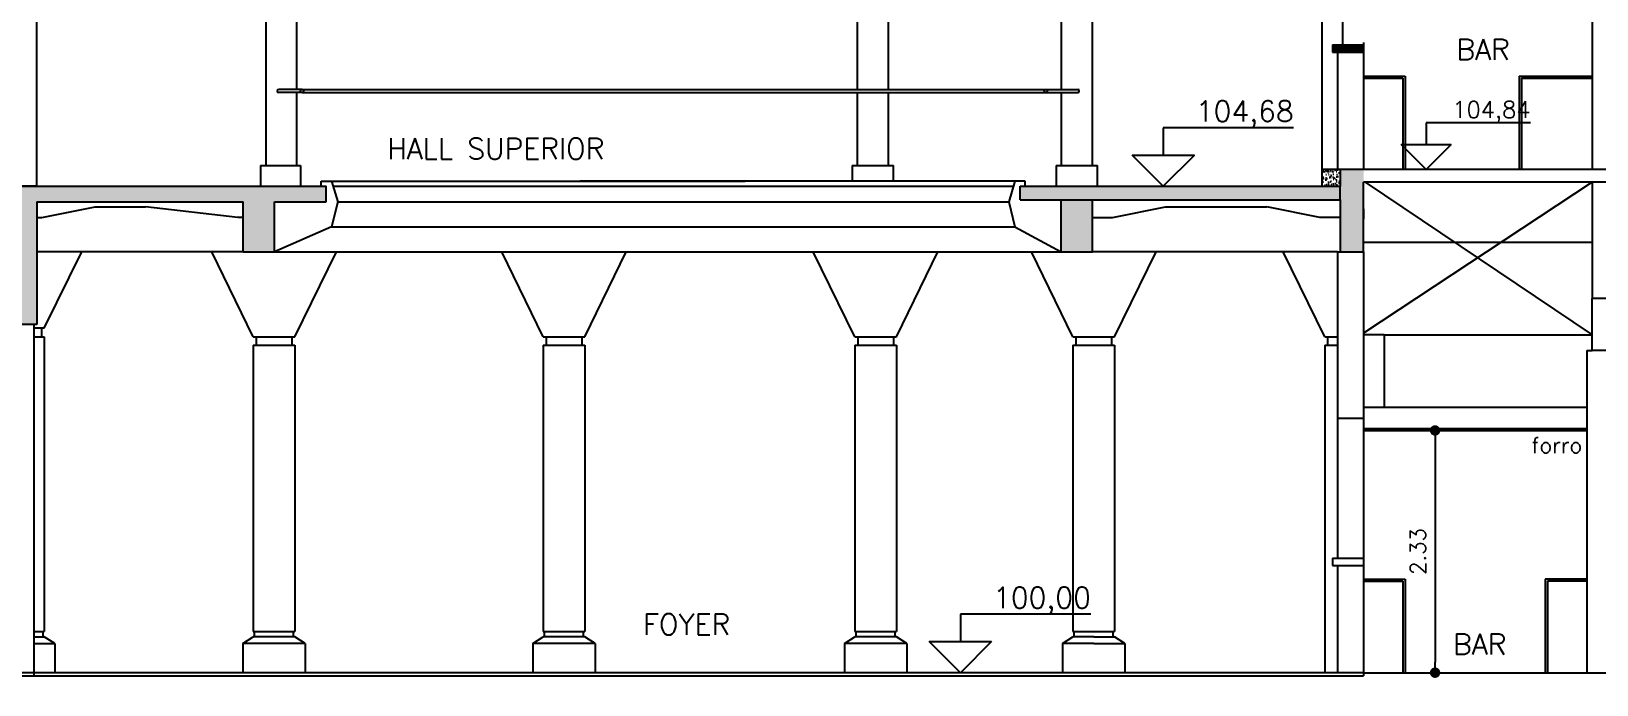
# Model space of a CAD drawing. Extents: x -14 to 107, y -33 to 53.
# Drawn here: x 9.35 to 24.42, y -23.37 to -17.08 of the extents above; entities that cross this region are included whole.
import ezdxf
from ezdxf.enums import TextEntityAlignment as Align

# ---------------------------------------------------------------- set-up
doc = ezdxf.new("R2010")
doc.units = 0
doc.header["$LTSCALE"] = 1.5
doc.header["$MEASUREMENT"] = 0
doc.linetypes.add('DASHDOT', pattern=[1, 0.5, -0.25, 0, -0.25])
doc.layers.get('0').update_dxf_attribs({"linetype": 'CONTINUOUS'})
doc.layers.get('DEFPOINTS').update_dxf_attribs({"linetype": 'CONTINUOUS'})
for name, color, linetype in [('A-ESTRUTURA', 4, 'CONTINUOUS'), ('A-FORRO', 2, 'CONTINUOUS'), ('A-HACHURA', 1, 'CONTINUOUS'), ('A-PAREDE', 3, 'CONTINUOUS'), ('CARIMBO', 7, 'CONTINUOUS'), ('E-METALICA', 2, 'CONTINUOUS'), ('EIXOS', 7, 'DASHDOT'), ('LNHVISTA', 2, 'CONTINUOUS'), ('N-LNHVISTA', 2, 'CONTINUOUS'), ('N-NOTACOES', 7, 'CONTINUOUS'), ('N-TEXTO', 2, 'CONTINUOUS'), ('SOLID', 253, 'CONTINUOUS')]:
    doc.layers.add(name, color=color, linetype=linetype)
doc.styles.add('COTA', font='romans.shx')
doc.styles.add('REGUA-080', font='simplex', dxfattribs={"height": 0.15})
doc.styles.add('ROMANS', font='romans')
doc.dimstyles.new('DG060-1', dxfattribs={"dimscale": 0.1, "dimtxt": 1.5, "dimasz": 1, "dimexe": 2, "dimexo": 2.5, "dimgap": 0.9, "dimtad": 1, "dimzin": 4, "dimtxsty": 'COTA', "dimblk": 'DOT', "dimblk1": 'DOT', "dimblk2": 'DOT', "dimsah": 1, "dimcen": 0.09, "dimclrd": 1, "dimclre": 1, "dimclrt": 2, "dimazin": 3, "dimtfac": 1, "dimtdec": 4, "dimtix": 1, "dimtmove": 0, "dimatfit": 3, "dimtvp": 2, "dimtolj": 1, "dimtzin": 0})

# ---------------------------------------------------------------- blocks, each defined once
blk = doc.blocks.new('N-1903')
at = {"layer": 'N-NOTACOES', "color": 1}
for p, q in [((0.01255, 0.00562), (0, 0.00562)), ((0, 0.00562), (0, 0.003)), ((-0.003, 0.003), (0.003, 0.003)), ((0, 0), (-0.003, 0.003)), ((0.003, 0.003), (0, 0))]:
    blk.add_line(p, q, dxfattribs=at)
at = {"layer": 'N-NOTACOES', "color": 2, "style": 'ROMANS'}
blk.add_attdef('COTAC', text='', height=0.002, dxfattribs=at).set_placement((0.00785, 0.00691), align=Align.MIDDLE)
blk = doc.blocks.new('DOT')
at = {"color": 0, "linetype": 'BYBLOCK'}
blk.add_line((-0.5, 0), (-1, 0), dxfattribs=at)
at = {"color": 0, "linetype": 'BYBLOCK', "const_width": 0.5}
blk.add_lwpolyline([(-0.25, 0, 1), (0.25, 0, 1)], format="xyb", close=True, dxfattribs=at)
blk = doc.blocks.new('*D51')
at = {"color": 1, "linetype": 'BYBLOCK'}
for p, q in [((22.423, -20.922), (23.062, -20.922)), ((22.862, -21.022), (22.862, -23.152)), ((22.423, -23.252), (23.062, -23.252))]:
    blk.add_line(p, q, dxfattribs=at)
at = {"layer": 'DEFPOINTS', "color": 0, "linetype": 'BYBLOCK'}
for p in [(22.173, -20.922), (22.173, -23.252), (22.862, -23.252)]:
    blk.add_point(p, dxfattribs=at)
at = {"color": 1, "linetype": 'BYBLOCK', "xscale": 0.1, "yscale": 0.1, "zscale": 0.1}
for p, rotation in [((22.862, -20.922), 90), ((22.862, -23.252), 270)]:
    blk.add_blockref('DOT', p, dxfattribs=dict(at, rotation=rotation))
at = {"color": 2, "linetype": 'BYBLOCK', "insert": (22.697, -22.087), "char_height": 0.15, "attachment_point": 5, "rotation": 90, "style": 'COTA'}
blk.add_mtext('\\A1;2.33', dxfattribs=at)
blk = doc.blocks.new('_DOT')
at = {"color": 0, "linetype": 'BYBLOCK'}
blk.add_line((-0.5, 0), (-1, 0), dxfattribs=at)
at = {"color": 0, "linetype": 'BYBLOCK', "const_width": 0.5}
blk.add_lwpolyline([(-0.25, 0, 1), (0.25, 0, 1)], format="xyb", close=True, dxfattribs=at)

msp = doc.modelspace()

# ---------------------------------------------------------------- hatches: boundary and pattern name
at = {"layer": 'A-HACHURA'}
h = msp.add_hatch(dxfattribs=at)
h.set_pattern_fill('ANSI31', color=256, scale=0.005, style=0)
h.set_pattern_definition([(45, (7.375176, -43.083072), (-0.01122532, 0.01122532), [])])
h.paths.add_polyline_path([(22.173, -17.212), (21.873, -17.212), (21.873, -17.282), (22.173, -17.282)])
h = msp.add_hatch(dxfattribs=at)
h.set_pattern_fill('AR-SAND', scale=0.001, style=0)
h.set_pattern_definition([(37.5, (7.375176, -43.08307), (-0.00160003, 0.048941324), [0, -0.038608, 0, -0.04318, 0, -0.041275]), (7.5, (7.375176, -43.08307), (0.04495233, 0.07168251), [0, -0.020828, 0, -0.034798, 0, -0.013335]), (327.5, (7.343934, -43.08307), (0.07909924, 0.00014372), [0, -0.0127, 0, -0.04572, 0, -0.05969]), (317.5, (7.343934, -43.08307), (0.07635565, 0.02229293), [0, -0.00635, 0, -0.029972, 0, -0.03429])])
h.paths.add_polyline_path([(21.773, -18.412), (21.773, -18.572), (21.947, -18.572), (21.947, -18.412)])
at = {"layer": 'SOLID'}
h = msp.add_hatch(color=256, dxfattribs=at)
h.paths.add_polyline_path([(7.11, -17.556), (6.792, -17.556), (6.792, -17.816), (6.812, -17.816), (6.851, -17.816), (6.851, -17.889), (7.11, -17.889)])
h.paths.add_polyline_path([(9.398, -18.722), (11.386, -18.722), (11.386, -19.202), (11.686, -19.202), (11.686, -18.722), (12.186, -18.722), (12.186, -18.572), (8.833, -18.572), (8.689, -18.572), (8.689, -18.655), (7.11, -18.655), (7.11, -18.506), (6.851, -18.506), (6.851, -18.577), (6.792, -18.577), (6.792, -18.855), (7, -18.855), (7, -18.98), (5.251, -18.98), (5.251, -18.914), (5.004, -18.914), (5.004, -19.043), (5.049, -19.043, 0.275907), (5.259, -19.168), (5.259, -19.2), (5.547, -19.2), (8.027, -19.2), (8.027, -19.443), (8.658, -19.443), (8.658, -19.553), (8.714, -19.553), (8.714, -19.788), (8.658, -19.788), (8.658, -19.924), (8.815, -19.924), (8.815, -19.836), (9.203, -19.836), (9.203, -19.901), (9.398, -19.901)])
h = msp.add_hatch(color=256, dxfattribs=at)
h.paths.add_polyline_path([(18.866, -18.572), (18.866, -18.702), (21.947, -18.702), (21.947, -18.572)])
h.paths.add_polyline_path([(19.563, -18.702), (19.263, -18.702), (19.263, -19.202), (19.549, -19.202), (19.563, -19.202)])
h.paths.add_polyline_path([(20.49, -18.06), (21.571, -18.06), (21.571, -17.703), (20.49, -17.703)], flags=9)
msp.add_hatch(color=256, dxfattribs=at).paths.add_polyline_path([(22.173, -18.412), (21.947, -18.412), (21.947, -18.572), (21.947, -18.702), (21.947, -19.202), (22.173, -19.202)])

# ---------------------------------------------------------------- linework, layer by layer
at = {"layer": 'A-ESTRUTURA'}
for p, q in [((21.947, -18.412), (21.947, -18.572)), ((24.521, -18.412), (21.947, -18.412)), ((22.173, -19.202), (22.173, -18.532)), ((24.521, -18.532), (22.173, -18.532)), ((9.398, -18.572), (8.689, -18.572)), ((8.833, -18.572), (12.186, -18.572)), ((12.186, -18.722), (12.186, -18.572)), ((18.866, -18.572), (21.947, -18.572)), ((18.866, -18.702), (18.866, -18.572)), ((9.398, -18.722), (11.386, -18.722)), ((9.398, -18.722), (9.398, -19.901)), ((11.386, -19.202), (11.386, -18.722)), ((11.686, -19.202), (11.686, -18.722)), ((11.686, -18.722), (12.186, -18.722)), ((18.866, -18.702), (21.947, -18.702)), ((19.263, -19.202), (19.263, -18.702)), ((19.563, -19.202), (19.563, -18.702)), ((21.947, -18.702), (21.947, -19.202)), ((11.386, -19.202), (11.686, -19.202)), ((19.263, -19.202), (19.563, -19.202)), ((21.923, -19.202), (22.173, -19.202)), ((24.373, -20.152), (24.373, -19.652)), ((9.398, -19.901), (9.203, -19.901)), ((22.373, -20.002), (22.373, -20.702)), ((26.673, -20.152), (24.373, -20.152)), ((22.373, -20.702), (22.173, -20.702)), ((8.859, -23.282), (22.173, -23.282)), ((9.371, -23.252), (8.945, -23.252)), ((9.371, -23.252), (9.371, -23.282)), ((22.173, -23.252), (31.533, -23.252)), ((22.173, -23.252), (22.173, -23.282))]:
    msp.add_line(p, q, dxfattribs=at)
for points in [[(24.523, -19.652), (24.373, -19.652)], [(22.373, -20.002), (22.173, -20.002)]]:
    msp.add_lwpolyline(points, dxfattribs=at)
at = {"layer": 'A-ESTRUTURA', "color": 3}
for centre in [(11.953, -17.657), (19.114, -17.657)]:
    msp.add_circle(centre, 0.015, dxfattribs=at)
at = {"layer": 'A-FORRO'}
for p, q in [((22.173, -20.902), (24.323, -20.902)), ((22.173, -20.922), (24.323, -20.922))]:
    msp.add_line(p, q, dxfattribs=at)
at = {"layer": 'A-PAREDE'}
for p, q in [((24.373, -16.501), (24.373, -18.412)), ((24.373, -18.532), (24.373, -19.652))]:
    msp.add_line(p, q, dxfattribs=at)
at = {"layer": 'E-METALICA'}
for p, q in [((22.173, -17.512), (22.573, -17.512)), ((22.173, -17.532), (22.553, -17.532)), ((22.553, -17.532), (22.553, -18.412)), ((22.573, -17.512), (22.573, -18.412)), ((23.673, -17.512), (23.673, -18.412)), ((23.673, -17.512), (24.373, -17.512)), ((23.693, -17.532), (24.373, -17.532)), ((23.693, -17.532), (23.693, -18.412)), ((21.923, -20.802), (21.923, -22.152)), ((22.173, -20.802), (22.173, -22.152)), ((22.173, -22.352), (22.573, -22.352)), ((22.173, -22.372), (22.553, -22.372)), ((22.553, -22.372), (22.553, -23.252)), ((22.573, -22.352), (22.573, -23.252)), ((23.923, -22.352), (23.923, -23.252)), ((24.323, -22.352), (23.923, -22.352)), ((24.323, -22.372), (23.943, -22.372)), ((23.943, -22.372), (23.943, -23.252))]:
    msp.add_line(p, q, dxfattribs=at)
at = {"layer": 'EIXOS'}
msp.add_line((22.173, -1.665), (22.173, -27.182), dxfattribs=at)
at = {"layer": 'LNHVISTA'}
for p, q in [((19.114, -17.642), (19.421, -17.642)), ((19.114, -17.672), (19.421, -17.672))]:
    msp.add_line(p, q, dxfattribs=at)
msp.add_arc((19.421, -17.657), 0.015, 270, 90, dxfattribs=at)
at = {"layer": 'N-LNHVISTA'}
for p, q in [((9.398, -18.572), (9.398, -15.41)), ((21.972, -15.972), (21.972, -17.212)), ((11.603, -16.272), (11.603, -18.372)), ((11.903, -17.642), (11.903, -16.272)), ((19.263, -16.272), (19.263, -17.642)), ((19.563, -18.372), (19.563, -16.272)), ((21.773, -16.272), (21.773, -18.412)), ((11.953, -17.642), (11.728, -17.642)), ((11.953, -17.672), (11.728, -17.672)), ((11.903, -18.372), (11.903, -17.672)), ((19.263, -17.672), (19.263, -18.372)), ((11.553, -18.372), (11.553, -18.572)), ((11.553, -18.372), (11.938, -18.372)), ((11.938, -18.372), (11.938, -18.572)), ((19.213, -18.372), (19.613, -18.372)), ((19.213, -18.372), (19.213, -18.572)), ((19.613, -18.572), (19.613, -18.372)), ((12.136, -18.522), (12.236, -18.522)), ((12.136, -18.572), (12.136, -18.522)), ((12.236, -18.522), (12.296, -18.722)), ((18.816, -18.522), (18.757, -18.722)), ((18.916, -18.522), (18.816, -18.522)), ((18.916, -18.572), (18.916, -18.522)), ((9.448, -18.872), (9.96, -18.772)), ((9.96, -18.772), (10.447, -18.772)), ((11.336, -18.872), (10.447, -18.772)), ((12.296, -18.722), (12.236, -18.962)), ((18.757, -18.722), (18.816, -18.962)), ((19.756, -18.872), (20.268, -18.772)), ((20.268, -18.772), (21.242, -18.772)), ((21.754, -18.872), (21.242, -18.772)), ((9.398, -18.872), (9.448, -18.872)), ((11.386, -18.872), (11.336, -18.872)), ((12.236, -18.962), (11.686, -19.202)), ((18.816, -18.962), (19.263, -19.202)), ((19.563, -18.872), (19.756, -18.872)), ((21.947, -18.872), (21.754, -18.872)), ((22.173, -19.112), (24.373, -19.112)), ((11.386, -19.202), (9.398, -19.202)), ((9.471, -19.937), (9.831, -19.202)), ((11.483, -20.02), (11.083, -19.202)), ((11.883, -20.02), (12.283, -19.202)), ((14.275, -20.02), (13.875, -19.202)), ((14.675, -20.02), (15.075, -19.202)), ((17.275, -20.02), (16.875, -19.202)), ((17.675, -20.02), (18.075, -19.202)), ((19.375, -20.02), (18.975, -19.202)), ((21.923, -19.202), (19.563, -19.202)), ((19.775, -20.02), (20.175, -19.202)), ((21.799, -20.02), (21.399, -19.202)), ((9.371, -19.901), (9.371, -23.252)), ((9.471, -19.937), (9.371, -19.937)), ((9.371, -20.02), (9.471, -20.02)), ((9.443, -19.937), (9.443, -20.02)), ((9.471, -20.02), (9.471, -22.855)), ((11.483, -20.02), (11.883, -20.02)), ((11.512, -20.02), (11.512, -20.102)), ((11.855, -20.02), (11.855, -20.102)), ((14.275, -20.02), (14.675, -20.02)), ((14.304, -20.02), (14.304, -20.102)), ((14.647, -20.02), (14.647, -20.102)), ((17.275, -20.02), (17.675, -20.02)), ((17.304, -20.02), (17.304, -20.102)), ((17.647, -20.02), (17.647, -20.102)), ((19.375, -20.02), (19.775, -20.02)), ((19.404, -20.02), (19.404, -20.102)), ((19.747, -20.02), (19.747, -20.102)), ((21.799, -20.02), (21.923, -20.02)), ((21.827, -20.02), (21.827, -20.102)), ((11.483, -20.102), (11.483, -22.855)), ((11.483, -20.102), (11.883, -20.102)), ((11.883, -20.102), (11.883, -22.855)), ((14.275, -20.102), (14.275, -22.855)), ((14.275, -20.102), (14.675, -20.102)), ((14.675, -20.102), (14.675, -22.855)), ((17.275, -20.102), (17.275, -22.855)), ((17.275, -20.102), (17.675, -20.102)), ((17.675, -20.102), (17.675, -22.855)), ((19.375, -20.102), (19.375, -22.855)), ((19.375, -20.102), (19.775, -20.102)), ((19.775, -20.102), (19.775, -22.152)), ((19.775, -20.102), (19.775, -22.855)), ((21.799, -20.102), (21.799, -23.252)), ((21.799, -20.102), (21.923, -20.102)), ((9.371, -22.855), (9.471, -22.855)), ((9.371, -22.906), (9.471, -22.906)), ((9.459, -22.906), (9.459, -22.855)), ((9.571, -22.971), (9.471, -22.906)), ((11.383, -22.971), (11.483, -22.906)), ((11.483, -22.855), (11.883, -22.855)), ((11.883, -22.906), (11.483, -22.906)), ((11.495, -22.906), (11.495, -22.855)), ((11.871, -22.906), (11.871, -22.855)), ((11.983, -22.971), (11.883, -22.906)), ((14.175, -22.971), (14.275, -22.906)), ((14.275, -22.855), (14.675, -22.855)), ((14.675, -22.906), (14.275, -22.906)), ((14.288, -22.906), (14.288, -22.855)), ((14.663, -22.906), (14.663, -22.855)), ((14.775, -22.971), (14.675, -22.906)), ((17.175, -22.971), (17.275, -22.906)), ((17.275, -22.855), (17.675, -22.855)), ((17.675, -22.906), (17.275, -22.906)), ((17.288, -22.906), (17.288, -22.855)), ((17.663, -22.906), (17.663, -22.855)), ((17.775, -22.971), (17.675, -22.906)), ((19.275, -22.971), (19.375, -22.906)), ((19.375, -22.855), (19.775, -22.855)), ((19.575, -22.906), (19.375, -22.906)), ((19.388, -22.906), (19.388, -22.855)), ((19.575, -22.906), (19.775, -22.906)), ((19.763, -22.906), (19.763, -22.855)), ((19.875, -22.971), (19.775, -22.906)), ((9.371, -22.971), (9.571, -22.971)), ((9.571, -22.971), (9.571, -23.252)), ((11.983, -22.971), (11.383, -22.971)), ((11.383, -22.971), (11.383, -23.252)), ((11.983, -22.971), (11.983, -23.252)), ((14.175, -22.971), (14.175, -23.252)), ((14.775, -22.971), (14.175, -22.971)), ((14.775, -22.971), (14.775, -23.252)), ((17.175, -22.971), (17.175, -23.252)), ((17.175, -22.971), (17.175, -23.252)), ((17.775, -22.971), (17.175, -22.971)), ((17.775, -22.971), (17.775, -23.252)), ((19.275, -22.971), (19.275, -23.252)), ((19.275, -22.971), (19.275, -23.252)), ((19.575, -22.971), (19.275, -22.971)), ((19.575, -22.971), (19.875, -22.971)), ((19.875, -22.971), (19.875, -23.252)), ((19.875, -22.971), (19.875, -23.252))]:
    msp.add_line(p, q, dxfattribs=at)
at = {"layer": 'N-LNHVISTA', "color": 1}
for p, q in [((17.299, -16.272), (17.299, -17.642)), ((17.599, -17.642), (17.599, -16.272)), ((11.953, -17.642), (19.296, -17.642)), ((11.953, -17.672), (19.296, -17.672)), ((17.299, -17.672), (17.299, -18.372)), ((17.599, -18.372), (17.599, -17.672)), ((17.249, -18.372), (17.649, -18.372)), ((17.249, -18.372), (17.249, -18.522)), ((17.649, -18.522), (17.649, -18.372))]:
    msp.add_line(p, q, dxfattribs=at)
at = {"layer": 'N-LNHVISTA', "color": 3}
for p, q in [((21.873, -17.212), (22.173, -17.212)), ((21.873, -17.212), (21.873, -17.282)), ((21.873, -17.282), (22.173, -17.282)), ((21.923, -17.282), (21.923, -18.412)), ((22.173, -17.212), (22.173, -17.282)), ((22.173, -17.282), (22.173, -18.412)), ((21.947, -18.412), (21.773, -18.412)), ((21.773, -18.412), (21.773, -18.572)), ((21.923, -19.202), (21.923, -20.802)), ((22.173, -19.202), (22.173, -20.802)), ((24.323, -20.152), (24.323, -23.252)), ((24.323, -20.152), (24.373, -20.152)), ((21.923, -20.802), (22.173, -20.802)), ((21.873, -22.152), (21.873, -22.222)), ((21.873, -22.152), (22.173, -22.152)), ((22.173, -22.152), (22.173, -22.222)), ((21.873, -22.222), (22.173, -22.222)), ((21.923, -22.222), (21.923, -23.252)), ((22.173, -22.222), (22.173, -23.252))]:
    msp.add_line(p, q, dxfattribs=at)
at = {"layer": 'N-LNHVISTA', "color": 7}
for p, q in [((12.16, -18.522), (16.219, -18.522)), ((18.816, -18.522), (14.628, -18.522)), ((12.251, -18.572), (18.801, -18.572)), ((12.296, -18.722), (18.757, -18.722)), ((12.236, -18.962), (18.816, -18.962)), ((11.686, -19.202), (19.549, -19.202)), ((22.373, -20.002), (24.373, -20.002)), ((22.173, -23.252), (8.859, -23.252))]:
    msp.add_line(p, q, dxfattribs=at)
msp.add_lwpolyline([(24.323, -20.702), (22.373, -20.702)], dxfattribs=at)
at = {"layer": 'N-LNHVISTA'}
msp.add_arc((11.728, -17.657), 0.015, 90, 270, dxfattribs=at)
at = {"layer": 'N-TEXTO', "color": 1}
for p, q in [((24.373, -18.532), (22.173, -19.986)), ((22.19, -18.532), (24.373, -20.002))]:
    msp.add_line(p, q, dxfattribs=at)
at = {"layer": 'SOLID'}
msp.add_line((21.947, -18.702), (21.947, -18.572), dxfattribs=at)

# ---------------------------------------------------------------- block references
at = {"layer": 'N-LNHVISTA'}
for p, xscale, yscale, zscale, values in [((20.245, -18.572), 100, 100, 100, {'COTAC': '104,68'}), ((22.777, -18.412), 80, 80, 80, {'COTAC': '104,84'}), ((18.292, -23.252), 100, 100, 100, {'COTAC': '100,00'})]:
    msp.add_blockref('N-1903', p, dxfattribs=dict(at, xscale=xscale, yscale=yscale, zscale=zscale)).add_auto_attribs(values)

# ---------------------------------------------------------------- texts
at = {"layer": 'N-TEXTO', "color": 3, "style": 'REGUA-080'}
for s, p in [('BAR', (23.067, -17.356)), ('HALL SUPERIOR', (12.772, -18.311)), ('FOYER', (15.235, -22.887)), ('BAR', (23.035, -23.078))]:
    msp.add_text(s, height=0.2, dxfattribs=at).set_placement(p)
at = {"layer": 'N-TEXTO', "color": 2, "style": 'REGUA-080'}
msp.add_text('forro', height=0.15, dxfattribs=at).set_placement((23.789, -21.139))

# ---------------------------------------------------------------- dimensions: what is measured, and where the dimension line sits
at = {"layer": 'CARIMBO'}
dim = msp.add_linear_dim(base=(22.862, -23.252), p1=(22.173, -20.922), p2=(22.173, -23.252), angle=90, dimstyle='DG060-1', dxfattribs=at)
dim.commit()
dim.dimension.update_dxf_attribs({"geometry": '*D51', "text_midpoint": (22.697, -22.087)})

doc.saveas('drawing.dxf')
